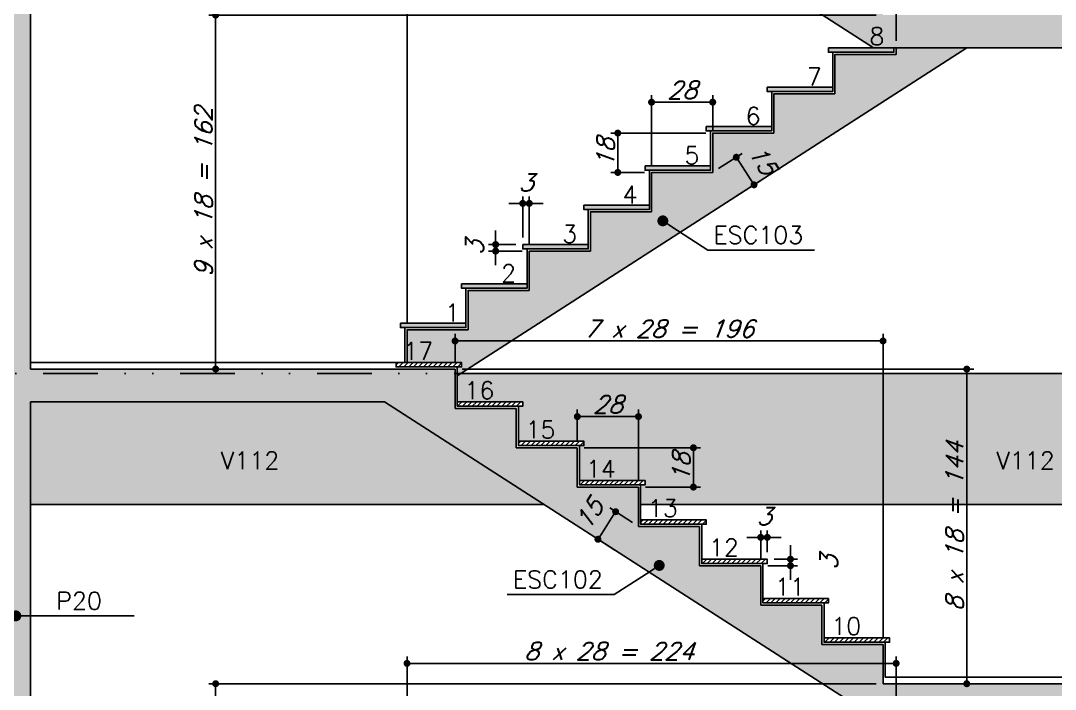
# Model space of a CAD drawing. Header units: millimetres. Extents: x -832 to 3668, y -1574 to 5296.
# Drawn here: x -414.5 to 59.3, y -321.5 to -15.5 of the extents above; entities that cross this region are included whole.
import ezdxf
from ezdxf import colors
from ezdxf.entities.mleader import LeaderData, LeaderLine
from ezdxf.math import Vec2, Vec3

# ---------------------------------------------------------------- set-up
doc = ezdxf.new("R2010")
doc.units = ezdxf.units.MM
doc.header["$LTSCALE"] = 50
doc.linetypes.add('DIVIDE2', pattern=[0.625, 0.25, -0.125, 0, -0.125, 0, -0.125])
for name, color, linetype in [('F-AUX-RED', 1, 'Continuous'), ('F-BOCEL CORTE', 2, 'Continuous'), ('F-BOCEL VISTA', 253, 'Continuous'), ('F-CORTE', 4, 'Continuous'), ('F-COTAS', 106, 'Continuous'), ('F-EIXOS-DET', 1, 'Continuous'), ('F-ESC CORTE', 4, 'Continuous'), ('F-ESC NOME', 2, 'Continuous'), ('F-ESC NUM', 2, 'Continuous'), ('F-ESC SOLIDO CORTE', 71, 'Continuous'), ('F-ESC VISTA', 2, 'Continuous'), ('F-REV_VISTA', 254, 'Continuous'), ('F-REVESTIMENTO', 1, 'Continuous'), ('F-SOLIDO', 71, 'Continuous'), ('F-TEXTO-YELLOW', 2, 'Continuous'), ('F-VISTA', 2, 'Continuous'), ('F-VISTA SÓLIDO', 254, 'Continuous'), ('F-VISTA SÓLIDO ESCADA', 253, 'Continuous')]:
    doc.layers.add(name, color=color, linetype=linetype)
doc.styles.add('5385-ARQ-PB-BAS-PLA-TER-TORRE-A-106-TXT$0$R60-75', font='romans.shx', dxfattribs={"height": 0.1125})
doc.styles.add('CP-TEXT-INCL', font='romans.shx', dxfattribs={"oblique": 20})
doc.styles.add('MCP', font='romans.shx')
doc.styles.add('ROMANS', font='romans.shx')
doc.styles.get("Standard").update_dxf_attribs({"font": 'arial.ttf'})
doc.dimstyles.new('CP-COTAS-50', dxfattribs={"dimscale": 0.64, "dimtxt": 12.5, "dimasz": 5, "dimexe": 5, "dimexo": 5, "dimgap": 2.5, "dimtad": 1, "dimdec": 1, "dimdsep": 46, "dimtxsty": 'CP-TEXT-INCL', "dimblk1": 'DOT', "dimblk2": 'DOT', "dimsah": 1, "dimcen": 9, "dimclrd": 256, "dimclre": 256, "dimclrt": 256, "dimadec": 0, "dimazin": 0, "dimtfac": 1, "dimtdec": 1, "dimtmove": 2, "dimatfit": 3, "dimldrblk": 'DOT', "dimfxl": 5, "dimtolj": 1, "dimarcsym": 0})
pattern_1 = [(0, (0, 0), (0, 6.985), [5.08, -1.905]), (90, (0, 0), (-6.985, 4e-16), [5.08, -1.905])]

# ---------------------------------------------------------------- blocks, each defined once
blk = doc.blocks.new('_DOT')
at = {"color": 0, "linetype": 'ByBlock'}
blk.add_line((-0.5, 0), (-1, 0), dxfattribs=at)
at = {"color": 0, "linetype": 'ByBlock', "const_width": 0.5}
blk.add_lwpolyline([(-0.25, 0, 1), (0.25, 0, 1)], format="xyb", close=True, dxfattribs=at)
blk = doc.blocks.new('BOCEL_EST')
at = {"layer": 'F-BOCEL CORTE'}
h = blk.add_hatch(dxfattribs=at)
h.set_pattern_fill('ANSI31', color=2, scale=0.5)
h.paths.add_polyline_path([(13.59, -262.25), (13.59, -260.25), (-16.41, -260.25), (-16.41, -262.25)])
at = {"layer": 'F-BOCEL CORTE', "color": 2}
blk.add_lwpolyline([(-16.41, -260.25), (-16.41, -262.25), (13.59, -262.25), (13.59, -260.25), (-16.41, -260.25)], dxfattribs=at)
blk = doc.blocks.new('*D405')
at = {"layer": 'DEFPOINTS', "color": 0, "transparency": 16777216}
for p in [(-325.2, -318.94), (-19.57, -318.94), (-331.39, -480.94)]:
    blk.add_point(p, dxfattribs=at)
at = {"layer": 'F-COTAS', "lineweight": -2, "transparency": 16777216}
for p, q in [((-22.77, -318.94), (-328.4, -318.94)), ((-325.2, -477.74), (-325.2, -322.14)), ((-328.19, -480.94), (-322, -480.94))]:
    blk.add_line(p, q, dxfattribs=at)
at = {"layer": 'F-COTAS', "lineweight": -2, "transparency": 16777216, "xscale": 3.2, "yscale": 3.2, "zscale": 3.2}
for p, rotation in [((-325.2, -318.94), 90), ((-325.2, -480.94), 270)]:
    blk.add_blockref('_DOT', p, dxfattribs=dict(at, rotation=rotation))
at = {"layer": 'F-COTAS', "transparency": 16777216, "insert": (-330.8, -399.94), "char_height": 8, "attachment_point": 5, "rotation": 90, "style": 'CP-TEXT-INCL'}
blk.add_mtext('\\A1;9 x 18 = 162', dxfattribs=at)
blk = doc.blocks.new('*D406')
at = {"layer": 'DEFPOINTS', "color": 0, "transparency": 16777216}
for p in [(-13.57, -309.62), (-13.57, -333.94), (-237.57, -462.94)]:
    blk.add_point(p, dxfattribs=at)
at = {"layer": 'F-COTAS', "lineweight": -2, "transparency": 16777216}
for p, q in [((-237.57, -459.74), (-237.57, -306.42)), ((-13.57, -330.74), (-13.57, -306.42)), ((-234.37, -309.62), (-16.77, -309.62))]:
    blk.add_line(p, q, dxfattribs=at)
at = {"layer": 'F-COTAS', "lineweight": -2, "transparency": 16777216, "xscale": 3.2, "yscale": 3.2, "zscale": 3.2, "rotation": 180}
blk.add_blockref('_DOT', (-237.57, -309.62), dxfattribs=at)
at = {"layer": 'F-COTAS', "lineweight": -2, "transparency": 16777216, "xscale": 3.2, "yscale": 3.2, "zscale": 3.2}
blk.add_blockref('_DOT', (-13.57, -309.62), dxfattribs=at)
at = {"layer": 'F-COTAS', "transparency": 16777216, "insert": (-145.08, -304.02), "char_height": 8, "attachment_point": 5, "style": 'CP-TEXT-INCL'}
blk.add_mtext('\\A1;8 x 28 = 224', dxfattribs=at)
blk = doc.blocks.new('*D414')
at = {"layer": 'DEFPOINTS', "color": 0, "transparency": 16777216}
for p in [(-72.57, -251.95), (-75.57, -264.94), (-72.57, -261.94)]:
    blk.add_point(p, dxfattribs=at)
at = {"layer": 'F-COTAS', "lineweight": -2, "transparency": 16777216}
for p, q in [((-75.57, -261.74), (-75.57, -248.75)), ((-72.57, -258.74), (-72.57, -248.75)), ((-78.77, -251.95), (-81.97, -251.95)), ((-75.57, -251.95), (-72.57, -251.95)), ((-69.37, -251.95), (-66.17, -251.95))]:
    blk.add_line(p, q, dxfattribs=at)
at = {"layer": 'F-COTAS', "lineweight": -2, "transparency": 16777216, "xscale": 3.2, "yscale": 3.2, "zscale": 3.2}
blk.add_blockref('_DOT', (-75.57, -251.95), dxfattribs=at)
at = {"layer": 'F-COTAS', "lineweight": -2, "transparency": 16777216, "xscale": 3.2, "yscale": 3.2, "zscale": 3.2, "rotation": 180}
blk.add_blockref('_DOT', (-72.57, -251.95), dxfattribs=at)
at = {"layer": 'F-COTAS', "transparency": 16777216, "insert": (-74.07, -242.35), "char_height": 8, "attachment_point": 5, "style": 'CP-TEXT-INCL'}
blk.add_mtext('\\A1;3', dxfattribs=at)
blk = doc.blocks.new('*D415')
at = {"layer": 'DEFPOINTS', "color": 0, "transparency": 16777216}
for p in [(-75.57, -264.94), (-72.57, -261.94), (-61.96, -261.94)]:
    blk.add_point(p, dxfattribs=at)
at = {"layer": 'F-COTAS', "lineweight": -2, "transparency": 16777216}
for p, q in [((-61.96, -258.74), (-61.96, -255.54)), ((-72.37, -264.94), (-58.76, -264.94)), ((-69.37, -261.94), (-58.76, -261.94)), ((-61.96, -264.94), (-61.96, -261.94)), ((-61.96, -268.14), (-61.96, -271.34))]:
    blk.add_line(p, q, dxfattribs=at)
at = {"layer": 'F-COTAS', "lineweight": -2, "transparency": 16777216, "xscale": 3.2, "yscale": 3.2, "zscale": 3.2}
for p, rotation in [((-61.96, -261.94), 270), ((-61.96, -264.94), 90)]:
    blk.add_blockref('_DOT', p, dxfattribs=dict(at, rotation=rotation))
at = {"layer": 'F-COTAS', "transparency": 16777216, "insert": (-44.36, -263.44), "char_height": 8, "attachment_point": 5, "rotation": 90, "style": 'CP-TEXT-INCL'}
blk.add_mtext('\\A1;3', dxfattribs=at)
blk = doc.blocks.new('*D416')
at = {"layer": 'DEFPOINTS', "color": 0, "transparency": 16777216}
for p in [(-159.57, -196.68), (-159.57, -210.94), (-131.57, -228.94)]:
    blk.add_point(p, dxfattribs=at)
at = {"layer": 'F-COTAS', "lineweight": -2, "transparency": 16777216}
for p, q in [((-159.57, -207.74), (-159.57, -193.48)), ((-131.57, -225.74), (-131.57, -193.48)), ((-134.77, -196.68), (-156.37, -196.68))]:
    blk.add_line(p, q, dxfattribs=at)
at = {"layer": 'F-COTAS', "lineweight": -2, "transparency": 16777216, "xscale": 3.2, "yscale": 3.2, "zscale": 3.2, "rotation": 180}
blk.add_blockref('_DOT', (-159.57, -196.68), dxfattribs=at)
at = {"layer": 'F-COTAS', "lineweight": -2, "transparency": 16777216, "xscale": 3.2, "yscale": 3.2, "zscale": 3.2}
blk.add_blockref('_DOT', (-131.57, -196.68), dxfattribs=at)
at = {"layer": 'F-COTAS', "transparency": 16777216, "insert": (-145.57, -191.08), "char_height": 8, "attachment_point": 5, "style": 'CP-TEXT-INCL'}
blk.add_mtext('\\A1;28', dxfattribs=at)
blk = doc.blocks.new('*D417')
at = {"layer": 'DEFPOINTS', "color": 0, "transparency": 16777216}
for p in [(-159.57, -210.94), (-131.57, -228.94), (-106.4, -228.94)]:
    blk.add_point(p, dxfattribs=at)
at = {"layer": 'F-COTAS', "lineweight": -2, "transparency": 16777216}
for p, q in [((-156.37, -210.94), (-103.2, -210.94)), ((-106.4, -214.14), (-106.4, -225.74)), ((-128.37, -228.94), (-103.2, -228.94))]:
    blk.add_line(p, q, dxfattribs=at)
at = {"layer": 'F-COTAS', "lineweight": -2, "transparency": 16777216, "xscale": 3.2, "yscale": 3.2, "zscale": 3.2}
for p, rotation in [((-106.4, -210.94), 90), ((-106.4, -228.94), 270)]:
    blk.add_blockref('_DOT', p, dxfattribs=dict(at, rotation=rotation))
at = {"layer": 'F-COTAS', "transparency": 16777216, "insert": (-112, -219.94), "char_height": 8, "attachment_point": 5, "rotation": 90, "style": 'CP-TEXT-INCL'}
blk.add_mtext('\\A1;18', dxfattribs=at)
blk = doc.blocks.new('*D418')
at = {"layer": 'DEFPOINTS', "color": 0, "transparency": 16777216}
for p in [(-215.57, -174.94), (13.86, -318.94), (18.78, -318.94)]:
    blk.add_point(p, dxfattribs=at)
at = {"layer": 'F-COTAS', "lineweight": -2, "transparency": 16777216}
for p, q in [((-212.37, -174.94), (21.98, -174.94)), ((18.78, -178.14), (18.78, -315.74)), ((17.06, -318.94), (21.98, -318.94))]:
    blk.add_line(p, q, dxfattribs=at)
at = {"layer": 'F-COTAS', "lineweight": -2, "transparency": 16777216, "xscale": 3.2, "yscale": 3.2, "zscale": 3.2}
for p, rotation in [((18.78, -174.94), 90), ((18.78, -318.94), 270)]:
    blk.add_blockref('_DOT', p, dxfattribs=dict(at, rotation=rotation))
at = {"layer": 'F-COTAS', "transparency": 16777216, "insert": (13.18, -246.94), "char_height": 8, "attachment_point": 5, "rotation": 90, "style": 'CP-TEXT-INCL'}
blk.add_mtext('\\A1;8 x 18 = 144', dxfattribs=at)
blk = doc.blocks.new('*D419')
at = {"layer": 'DEFPOINTS', "color": 0, "transparency": 16777216}
for p in [(-215.57, -162.08), (-215.57, -174.94), (-19.57, -300.94)]:
    blk.add_point(p, dxfattribs=at)
at = {"layer": 'F-COTAS', "lineweight": -2, "transparency": 16777216}
for p, q in [((-215.57, -171.74), (-215.57, -158.88)), ((-19.57, -297.74), (-19.57, -158.88)), ((-22.77, -162.08), (-212.37, -162.08))]:
    blk.add_line(p, q, dxfattribs=at)
at = {"layer": 'F-COTAS', "lineweight": -2, "transparency": 16777216, "xscale": 3.2, "yscale": 3.2, "zscale": 3.2, "rotation": 180}
blk.add_blockref('_DOT', (-215.57, -162.08), dxfattribs=at)
at = {"layer": 'F-COTAS', "lineweight": -2, "transparency": 16777216, "xscale": 3.2, "yscale": 3.2, "zscale": 3.2}
blk.add_blockref('_DOT', (-19.57, -162.08), dxfattribs=at)
at = {"layer": 'F-COTAS', "transparency": 16777216, "insert": (-117.57, -156.48), "char_height": 8, "attachment_point": 5, "style": 'CP-TEXT-INCL'}
blk.add_mtext('\\A1;7 x 28 = 196', dxfattribs=at)
blk = doc.blocks.new('*D420')
at = {"layer": 'DEFPOINTS', "color": 0, "transparency": 16777216}
for p in [(-131.57, -246.94), (-150.13, -252.83), (-139.67, -259.55)]:
    blk.add_point(p, dxfattribs=at)
at = {"layer": 'F-COTAS', "lineweight": -2, "transparency": 16777216}
for p, q in [((-134.26, -245.21), (-144.72, -238.48)), ((-143.76, -242.9), (-148.4, -250.13)), ((-142.37, -257.82), (-152.83, -251.09))]:
    blk.add_line(p, q, dxfattribs=at)
at = {"layer": 'F-COTAS', "lineweight": -2, "transparency": 16777216, "xscale": 3.2, "yscale": 3.2, "zscale": 3.2}
for p, rotation in [((-142.03, -240.21), 57.26229061808799), ((-150.13, -252.83), 237.262290618088)]:
    blk.add_blockref('_DOT', p, dxfattribs=dict(at, rotation=rotation))
at = {"layer": 'F-COTAS', "transparency": 16777216, "insert": (-154.16, -241.33), "char_height": 8, "attachment_point": 5, "rotation": 57.2623, "style": 'CP-TEXT-INCL'}
blk.add_mtext('\\A1;15', dxfattribs=at)
blk = doc.blocks.new('BOCEL_VISTA_EST')
at = {"layer": 'F-BOCEL VISTA'}
h = blk.add_hatch(color=254, dxfattribs=at)
h.dxf.hatch_style = 1
h.paths.add_polyline_path([(-209.57, -462.94), (-209.57, -460.94), (-239.57, -460.94), (-239.57, -462.94)])
blk.add_lwpolyline([(-239.57, -460.94), (-239.57, -462.94), (-209.57, -462.94), (-209.57, -460.94), (-239.57, -460.94)], dxfattribs=at)
blk = doc.blocks.new('*D431')
at = {"layer": 'DEFPOINTS', "color": 0, "transparency": 16777216}
for p in [(-325.2, -12.94), (-19.57, -12.94), (-331.39, -174.94)]:
    blk.add_point(p, dxfattribs=at)
at = {"layer": 'F-COTAS', "lineweight": -2, "transparency": 16777216}
for p, q in [((-22.77, -12.94), (-328.4, -12.94)), ((-325.2, -171.74), (-325.2, -16.14)), ((-328.19, -174.94), (-322, -174.94))]:
    blk.add_line(p, q, dxfattribs=at)
at = {"layer": 'F-COTAS', "lineweight": -2, "transparency": 16777216, "xscale": 3.2, "yscale": 3.2, "zscale": 3.2}
for p, rotation in [((-325.2, -12.94), 90), ((-325.2, -174.94), 270)]:
    blk.add_blockref('_DOT', p, dxfattribs=dict(at, rotation=rotation))
at = {"layer": 'F-COTAS', "transparency": 16777216, "insert": (-330.8, -93.94), "char_height": 8, "attachment_point": 5, "rotation": 90, "style": 'CP-TEXT-INCL'}
blk.add_mtext('\\A1;9 x 18 = 162', dxfattribs=at)
blk = doc.blocks.new('*D432')
at = {"layer": 'DEFPOINTS', "color": 0, "transparency": 16777216}
for p in [(-13.57, -3.62), (-13.57, -27.94), (-237.57, -156.94)]:
    blk.add_point(p, dxfattribs=at)
at = {"layer": 'F-COTAS', "lineweight": -2, "transparency": 16777216}
for p, q in [((-237.57, -153.74), (-237.57, -0.42)), ((-234.37, -3.62), (-16.77, -3.62)), ((-13.57, -24.74), (-13.57, -0.42))]:
    blk.add_line(p, q, dxfattribs=at)
at = {"layer": 'F-COTAS', "lineweight": -2, "transparency": 16777216, "xscale": 3.2, "yscale": 3.2, "zscale": 3.2, "rotation": 180}
blk.add_blockref('_DOT', (-237.57, -3.62), dxfattribs=at)
at = {"layer": 'F-COTAS', "lineweight": -2, "transparency": 16777216, "xscale": 3.2, "yscale": 3.2, "zscale": 3.2}
blk.add_blockref('_DOT', (-13.57, -3.62), dxfattribs=at)
at = {"layer": 'F-COTAS', "transparency": 16777216, "insert": (-145.08, 1.98), "char_height": 8, "attachment_point": 5, "style": 'CP-TEXT-INCL'}
blk.add_mtext('\\A1;8 x 28 = 224', dxfattribs=at)
blk = doc.blocks.new('*D433')
at = {"layer": 'DEFPOINTS', "color": 0, "transparency": 16777216}
for p in [(-97.57, -52.79), (-97.57, -68.66), (-125.57, -84.94)]:
    blk.add_point(p, dxfattribs=at)
at = {"layer": 'F-COTAS', "lineweight": -2, "transparency": 16777216}
for p, q in [((-125.57, -81.74), (-125.57, -49.59)), ((-97.57, -65.46), (-97.57, -49.59)), ((-122.37, -52.79), (-100.77, -52.79))]:
    blk.add_line(p, q, dxfattribs=at)
at = {"layer": 'F-COTAS', "lineweight": -2, "transparency": 16777216, "xscale": 3.2, "yscale": 3.2, "zscale": 3.2, "rotation": 180}
blk.add_blockref('_DOT', (-125.57, -52.79), dxfattribs=at)
at = {"layer": 'F-COTAS', "lineweight": -2, "transparency": 16777216, "xscale": 3.2, "yscale": 3.2, "zscale": 3.2}
blk.add_blockref('_DOT', (-97.57, -52.79), dxfattribs=at)
at = {"layer": 'F-COTAS', "transparency": 16777216, "insert": (-111.57, -47.19), "char_height": 8, "attachment_point": 5, "style": 'CP-TEXT-INCL'}
blk.add_mtext('\\A1;28', dxfattribs=at)
blk = doc.blocks.new('*D434')
at = {"layer": 'DEFPOINTS', "color": 0, "transparency": 16777216}
for p in [(-97.57, -66.94), (-141.04, -84.94), (-125.57, -84.94)]:
    blk.add_point(p, dxfattribs=at)
at = {"layer": 'F-COTAS', "lineweight": -2, "transparency": 16777216}
for p, q in [((-100.77, -66.94), (-144.24, -66.94)), ((-141.04, -70.14), (-141.04, -81.74)), ((-128.77, -84.94), (-144.24, -84.94))]:
    blk.add_line(p, q, dxfattribs=at)
at = {"layer": 'F-COTAS', "lineweight": -2, "transparency": 16777216, "xscale": 3.2, "yscale": 3.2, "zscale": 3.2}
for p, rotation in [((-141.04, -66.94), 90), ((-141.04, -84.94), 270)]:
    blk.add_blockref('_DOT', p, dxfattribs=dict(at, rotation=rotation))
at = {"layer": 'F-COTAS', "transparency": 16777216, "insert": (-146.64, -75.94), "char_height": 8, "attachment_point": 5, "rotation": 90, "style": 'CP-TEXT-INCL'}
blk.add_mtext('\\A1;18', dxfattribs=at)
blk = doc.blocks.new('*D429')
at = {"layer": 'DEFPOINTS', "color": 0, "transparency": 16777216}
for p in [(-184.57, -99.12), (-184.57, -117.94), (-181.57, -120.94)]:
    blk.add_point(p, dxfattribs=at)
at = {"layer": 'F-COTAS', "lineweight": -2, "transparency": 16777216}
for p, q in [((-187.77, -99.12), (-190.97, -99.12)), ((-184.57, -114.74), (-184.57, -95.92)), ((-181.57, -99.12), (-184.57, -99.12)), ((-181.57, -117.74), (-181.57, -95.92)), ((-178.37, -99.12), (-175.17, -99.12))]:
    blk.add_line(p, q, dxfattribs=at)
at = {"layer": 'F-COTAS', "lineweight": -2, "transparency": 16777216, "xscale": 3.2, "yscale": 3.2, "zscale": 3.2}
blk.add_blockref('_DOT', (-184.57, -99.12), dxfattribs=at)
at = {"layer": 'F-COTAS', "lineweight": -2, "transparency": 16777216, "xscale": 3.2, "yscale": 3.2, "zscale": 3.2, "rotation": 180}
blk.add_blockref('_DOT', (-181.57, -99.12), dxfattribs=at)
at = {"layer": 'F-COTAS', "transparency": 16777216, "insert": (-183.07, -89.52), "char_height": 8, "attachment_point": 5, "style": 'CP-TEXT-INCL'}
blk.add_mtext('\\A1;3', dxfattribs=at)
blk = doc.blocks.new('*D430')
at = {"layer": 'DEFPOINTS', "color": 0, "transparency": 16777216}
for p in [(-196.98, -117.94), (-184.57, -117.94), (-181.57, -120.94)]:
    blk.add_point(p, dxfattribs=at)
at = {"layer": 'F-COTAS', "lineweight": -2, "transparency": 16777216}
for p, q in [((-196.98, -114.74), (-196.98, -111.54)), ((-187.77, -117.94), (-200.18, -117.94)), ((-196.98, -120.94), (-196.98, -117.94)), ((-184.77, -120.94), (-200.18, -120.94)), ((-196.98, -124.14), (-196.98, -127.34))]:
    blk.add_line(p, q, dxfattribs=at)
at = {"layer": 'F-COTAS', "lineweight": -2, "transparency": 16777216, "xscale": 3.2, "yscale": 3.2, "zscale": 3.2}
for p, rotation in [((-196.98, -117.94), 270), ((-196.98, -120.94), 90)]:
    blk.add_blockref('_DOT', p, dxfattribs=dict(at, rotation=rotation))
at = {"layer": 'F-COTAS', "transparency": 16777216, "insert": (-206.58, -119.44), "char_height": 8, "attachment_point": 5, "rotation": 90, "style": 'CP-TEXT-INCL'}
blk.add_mtext('\\A1;3', dxfattribs=at)
blk = doc.blocks.new('*D631')
at = {"layer": 'DEFPOINTS', "color": 0, "transparency": 16777216}
for p in [(-97.57, -84.94), (-78.65, -90.61), (-89.45, -97.56)]:
    blk.add_point(p, dxfattribs=at)
at = {"layer": 'F-COTAS', "lineweight": -2, "transparency": 16777216}
for p, q in [((-94.87, -83.21), (-84.07, -76.26)), ((-85.03, -80.68), (-80.38, -87.92)), ((-86.76, -95.83), (-75.96, -88.88))]:
    blk.add_line(p, q, dxfattribs=at)
at = {"layer": 'F-COTAS', "lineweight": -2, "transparency": 16777216, "xscale": 3.2, "yscale": 3.2, "zscale": 3.2}
for p, rotation in [((-86.76, -77.99), 122.7352262721076), ((-78.65, -90.61), 302.7352262721076)]:
    blk.add_blockref('_DOT', p, dxfattribs=dict(at, rotation=rotation))
at = {"layer": 'F-COTAS', "transparency": 16777216, "insert": (-74.63, -79.11), "char_height": 8, "attachment_point": 5, "rotation": 302.7352, "style": 'CP-TEXT-INCL'}
blk.add_mtext('\\A1;15', dxfattribs=at)

msp = doc.modelspace()

# ---------------------------------------------------------------- hatches: boundary and pattern name
h = msp.add_hatch()
h.set_pattern_fill('ANGLE', color=256)
h.set_pattern_definition(pattern_1)
h.paths.add_polyline_path([(-46.81, -28.44), (-29.85, -28.44), (-29.85, -16.44), (-46.81, -16.44)], flags=9)
h = msp.add_hatch()
h.set_pattern_fill('ANGLE', color=256)
h.set_pattern_definition(pattern_1)
h.paths.add_polyline_path([(-74.81, -46.44), (-57.85, -46.44), (-57.85, -34.44), (-74.81, -34.44)], flags=9)
h = msp.add_hatch()
h.set_pattern_fill('ANGLE', color=256)
h.set_pattern_definition(pattern_1)
h.paths.add_polyline_path([(-91.57, -64.44), (-74.62, -64.44), (-74.62, -52.44), (-91.57, -52.44)], flags=9)
h = msp.add_hatch()
h.set_pattern_fill('ANGLE', color=256)
h.set_pattern_definition(pattern_1)
h.paths.add_polyline_path([(-119.57, -82.44), (-102.62, -82.44), (-102.62, -70.44), (-119.57, -70.44)], flags=9)
h = msp.add_hatch()
h.set_pattern_fill('ANGLE', color=256)
h.set_pattern_definition(pattern_1)
h.paths.add_polyline_path([(-147.95, -100.44), (-130.62, -100.44), (-130.62, -88.44), (-147.95, -88.44)], flags=9)
h = msp.add_hatch()
h.set_pattern_fill('ANGLE', color=256)
h.set_pattern_definition(pattern_1)
h.paths.add_polyline_path([(-175.57, -118.44), (-158.62, -118.44), (-158.62, -106.44), (-175.57, -106.44)], flags=9)
h = msp.add_hatch()
h.set_pattern_fill('ANGLE', color=256)
h.set_pattern_definition(pattern_1)
h.paths.add_polyline_path([(-97.84, -120.05), (-53.32, -120.05), (-53.32, -105.05), (-97.84, -105.05)], flags=9)
h = msp.add_hatch()
h.set_pattern_fill('ANGLE', color=256)
h.set_pattern_definition(pattern_1)
h.paths.add_polyline_path([(-203.57, -136.44), (-186.62, -136.44), (-186.62, -124.44), (-203.57, -124.44)], flags=9)
h = msp.add_hatch()
h.set_pattern_fill('ANGLE', color=256)
h.set_pattern_definition(pattern_1)
h.paths.add_polyline_path([(-229.28, -154.44), (-214.62, -154.44), (-214.62, -142.44), (-229.28, -142.44)], flags=9)
h = msp.add_hatch()
h.set_pattern_fill('ANGLE', color=256)
h.set_pattern_definition(pattern_1)
h.paths.add_polyline_path([(-264.64, -172.06), (-248.84, -172.06), (-248.84, -160.06), (-264.64, -160.06)], flags=9)
h = msp.add_hatch()
h.set_pattern_fill('ANGLE', color=256)
h.set_pattern_definition(pattern_1)
h.paths.add_polyline_path([(-208.64, -190.06), (-192.84, -190.06), (-192.84, -178.06), (-208.64, -178.06)], flags=9)
h = msp.add_hatch()
h.set_pattern_fill('ANGLE', color=256)
h.set_pattern_definition(pattern_1)
h.paths.add_polyline_path([(-171.18, -208.06), (-155.37, -208.06), (-155.37, -196.06), (-171.18, -196.06)], flags=9)
h = msp.add_hatch()
h.set_pattern_fill('ANGLE', color=256)
h.set_pattern_definition(pattern_1)
h.paths.add_polyline_path([(-324.43, -222.78), (-292.24, -222.78), (-292.24, -210.78), (-324.43, -210.78)], flags=9)
h = msp.add_hatch()
h.set_pattern_fill('ANGLE', color=256)
h.set_pattern_definition(pattern_1)
h.paths.add_polyline_path([(30.68, -222.78), (62.87, -222.78), (62.87, -210.78), (30.68, -210.78)], flags=9)
h = msp.add_hatch()
h.set_pattern_fill('ANGLE', color=256)
h.set_pattern_definition(pattern_1)
h.paths.add_polyline_path([(-143.56, -226.06), (-127.37, -226.06), (-127.37, -214.06), (-143.56, -214.06)], flags=9)
h = msp.add_hatch()
h.set_pattern_fill('ANGLE', color=256)
h.set_pattern_definition(pattern_1)
h.paths.add_polyline_path([(-115.18, -244.06), (-99.37, -244.06), (-99.37, -232.06), (-115.18, -232.06)], flags=9)
h = msp.add_hatch()
h.set_pattern_fill('ANGLE', color=256)
h.set_pattern_definition(pattern_1)
h.paths.add_polyline_path([(-87.18, -262.06), (-71.37, -262.06), (-71.37, -250.06), (-87.18, -250.06)], flags=9)
h = msp.add_hatch()
h.set_pattern_fill('ANGLE', color=256)
h.set_pattern_definition(pattern_1)
h.paths.add_polyline_path([(-193.51, -274.4), (-148.99, -274.4), (-148.99, -259.4), (-193.51, -259.4)], flags=9)
h = msp.add_hatch()
h.set_pattern_fill('ANGLE', color=256)
h.set_pattern_definition(pattern_1)
h.paths.add_polyline_path([(-56.89, -280.06), (-43.37, -280.06), (-43.37, -268.06), (-56.89, -268.06)], flags=9)
h = msp.add_hatch()
h.set_pattern_fill('ANGLE', color=256)
h.set_pattern_definition(pattern_1)
h.paths.add_polyline_path([(-398.68, -286.98), (-374.11, -286.98), (-374.11, -274.98), (-398.68, -274.98)], flags=9)
h = msp.add_hatch()
h.set_pattern_fill('ANGLE', color=256)
h.set_pattern_definition(pattern_1)
h.paths.add_polyline_path([(-31.18, -298.06), (-15.37, -298.06), (-15.37, -286.06), (-31.18, -286.06)], flags=9)
h = msp.add_hatch()
h.set_pattern_fill('ANGLE', color=256)
h.set_pattern_definition(pattern_1)
h.paths.add_polyline_path([(3.41, -316.06), (19.98, -316.06), (19.98, -304.06), (3.41, -304.06)], flags=9)
at = {"layer": 'F-ESC SOLIDO CORTE'}
h = msp.add_hatch(color=256, dxfattribs=at)
h.dxf.hatch_style = 1
h.paths.add_polyline_path([(-131.57, 77.06), (-159.57, 77.06), (-159.57, 95.06), (-187.57, 95.06), (-187.57, 113.06), (-215.57, 113.06), (-215.57, 131.06), (-410.07, 131.06), (-410.07, 116.06), (-247.95, 116.06), (-23.97, -27.94), (166.93, -27.94), (166.93, -12.94), (-19.57, -12.94), (-19.57, 5.06), (-47.57, 5.06), (-47.57, 23.06), (-75.57, 23.06), (-75.57, 41.06), (-103.57, 41.06), (-103.57, 59.06), (-131.57, 59.06)])
h = msp.add_hatch(color=256, dxfattribs=at)
h.dxf.hatch_style = 1
h.paths.add_polyline_path([(-75.57, -264.94), (-103.57, -264.94), (-103.57, -246.94), (-131.57, -246.94), (-131.57, -228.94), (-159.57, -228.94), (-159.57, -210.94), (-187.57, -210.94), (-187.57, -192.94), (-215.57, -192.94), (-215.57, -174.94), (-410.07, -174.94), (-410.07, -189.94), (-247.95, -189.94), (-23.97, -333.94), (166.93, -333.94), (166.93, -318.94), (-19.57, -318.94), (-19.57, -300.94), (-47.57, -300.94), (-47.57, -282.94), (-75.57, -282.94)])
at = {"layer": 'F-SOLIDO'}
h = msp.add_hatch(color=256, dxfattribs=at)
h.dxf.hatch_style = 1
h.paths.add_polyline_path([(-410.07, 4294.74), (-429.07, 4294.73), (-429.07, -692.94), (-478.03, -692.94), (-478.03, -947.94), (-410.07, -947.94)])
h.paths.add_polyline_path([(-307.57, -692.94), (-410.07, -692.94), (-410.07, -947.94), (-307.57, -947.94)])
at = {"layer": 'F-VISTA SÓLIDO'}
h = msp.add_hatch(color=256, dxfattribs=at)
h.dxf.hatch_style = 1
h.paths.add_polyline_path([(-429.07, -176.94), (-478.03, -176.94), (-478.03, -236.94), (-429.07, -236.94)])
h.paths.add_polyline_path([(-247.95, -189.94), (-410.07, -189.94), (-410.07, -236.94), (-174.85, -236.94)])
h.paths.add_polyline_path([(166.93, -176.94), (-212.94, -176.94), (-214.57, -177.98), (-214.57, -189.94), (-184.57, -189.94), (-184.57, -191.94), (-186.57, -191.94), (-186.57, -207.94), (-156.57, -207.94), (-156.57, -209.94), (-158.57, -209.94), (-158.57, -225.94), (-128.57, -225.94), (-128.57, -227.94), (-130.57, -227.94), (-130.57, -236.94), (166.93, -236.94)])
at = {"layer": 'F-VISTA SÓLIDO ESCADA'}
h = msp.add_hatch(color=256, dxfattribs=at)
h.dxf.hatch_style = 1
h.paths.add_polyline_path([(18.84, -27.94), (-13.57, -27.94), (-13.57, -30.94), (-41.57, -30.94), (-41.57, -48.94), (-69.57, -48.94), (-69.57, -66.94), (-97.57, -66.94), (-97.57, -84.94), (-125.57, -84.94), (-125.57, -102.94), (-153.57, -102.94), (-153.57, -120.94), (-181.57, -120.94), (-181.57, -138.94), (-209.57, -138.94), (-209.57, -156.94), (-237.57, -156.94), (-237.57, -171.94), (-212.57, -171.94), (-212.57, -173.94), (-214.57, -173.94), (-214.57, -177.98)])

# ---------------------------------------------------------------- linework, layer by layer
at = {"layer": 'F-CORTE'}
for p, q in [((-410.07, 116.06), (-410.07, -174.94)), ((-410.07, -189.94), (-410.07, -692.94))]:
    msp.add_line(p, q, dxfattribs=at)
at = {"layer": 'F-EIXOS-DET', "color": 252, "linetype": 'DIVIDE2', "ltscale": 2}
msp.add_lwpolyline([(-466.84, -176.94), (248.16, -176.94)], dxfattribs=at)
at = {"layer": 'F-ESC CORTE'}
for p, q in [((-215.57, -174.94), (-215.57, -192.94)), ((-187.57, -192.94), (-187.57, -210.94)), ((-159.57, -210.94), (-159.57, -228.94)), ((-131.57, -228.94), (-131.57, -246.94)), ((-103.57, -246.94), (-103.57, -264.94)), ((-75.57, -264.94), (-75.57, -282.94)), ((-47.57, -282.94), (-47.57, -300.94)), ((-19.57, -300.94), (-19.57, -318.94))]:
    msp.add_line(p, q, dxfattribs=at)
for points in [[(-410.07, 116.06), (-247.95, 116.06), (-23.97, -27.94), (166.93, -27.94)], [(-410.07, -174.94), (-215.57, -174.94)], [(-410.07, -189.94), (-247.95, -189.94), (-23.97, -333.94), (166.93, -333.94)], [(-215.57, -192.94), (-187.57, -192.94)], [(-187.57, -210.94), (-159.57, -210.94)], [(-159.57, -228.94), (-131.57, -228.94)], [(-131.57, -246.94), (-103.57, -246.94)], [(-103.57, -264.94), (-75.57, -264.94)], [(-75.57, -282.94), (-47.57, -282.94)], [(-47.57, -300.94), (-19.57, -300.94)], [(166.93, -318.94), (-19.57, -318.94)]]:
    msp.add_lwpolyline(points, dxfattribs=at)
at = {"layer": 'F-ESC VISTA'}
for points in [[(-214.57, -177.98), (18.84, -27.94)], [(-13.57, -30.94), (-13.57, -27.94)], [(-41.57, -48.94), (-41.57, -30.94), (-13.57, -30.94)], [(-69.57, -66.94), (-69.57, -48.94), (-41.57, -48.94)], [(-97.57, -84.94), (-97.57, -66.94), (-69.57, -66.94)], [(-125.57, -102.94), (-125.57, -84.94), (-97.57, -84.94)], [(-153.57, -120.94), (-153.57, -102.94), (-125.57, -102.94)], [(-181.57, -138.94), (-181.57, -120.94), (-153.57, -120.94)], [(-209.57, -156.94), (-209.57, -138.94), (-181.57, -138.94)], [(-237.57, -171.94), (-237.57, -156.94), (-209.57, -156.94)]]:
    msp.add_lwpolyline(points, dxfattribs=at)
at = {"layer": 'F-REV_VISTA'}
for points in [[(-14.57, -29.94), (-14.57, -27.94)], [(-42.57, -47.94), (-42.57, -29.94), (-14.57, -29.94)], [(-70.57, -65.94), (-70.57, -47.94), (-42.57, -47.94)], [(-98.57, -83.94), (-98.57, -65.94), (-70.57, -65.94)], [(-126.57, -101.94), (-126.57, -83.94), (-98.57, -83.94)], [(-154.57, -119.94), (-154.57, -101.94), (-126.57, -101.94)], [(-182.57, -137.94), (-182.57, -119.94), (-154.57, -119.94)], [(-210.57, -155.94), (-210.57, -137.94), (-182.57, -137.94)], [(-238.57, -171.94), (-238.57, -155.94), (-210.57, -155.94)]]:
    msp.add_lwpolyline(points, dxfattribs=at)
at = {"layer": 'F-REVESTIMENTO'}
msp.add_line((-18.57, -315.94), (166.93, -315.94), dxfattribs=at)
for points in [[(-214.57, -173.94), (-242.57, -173.94), (-242.57, -171.94), (-410.07, -171.94)], [(-18.57, -315.94), (-18.57, -299.94), (-46.57, -299.94), (-46.57, -281.94), (-74.57, -281.94), (-74.57, -263.94), (-102.57, -263.94), (-102.57, -245.94), (-130.57, -245.94), (-130.57, -227.94), (-158.57, -227.94), (-158.57, -209.94), (-186.57, -209.94), (-186.57, -191.94), (-214.57, -191.94), (-214.57, -173.94)]]:
    msp.add_lwpolyline(points, dxfattribs=at)
at = {"layer": 'F-VISTA'}
for points in [[(-212.94, -176.94), (166.93, -176.94)], [(-174.85, -236.94), (-410.07, -236.94)], [(166.93, -236.94), (-130.57, -236.94)]]:
    msp.add_lwpolyline(points, dxfattribs=at)

# ---------------------------------------------------------------- block references
at = {"layer": 'F-BOCEL CORTE'}
for p in [(-226.15, 88.31), (-198.15, 70.31), (-170.15, 52.31), (-142.15, 34.31), (-114.15, 16.31), (-86.15, -1.69), (-58.15, -19.69), (-30.15, -37.69)]:
    msp.add_blockref('BOCEL_EST', p, dxfattribs=at)
at = {"layer": 'F-BOCEL VISTA'}
for p in [(195, 433), (167, 415), (139, 397), (111, 379), (83, 361), (55, 343), (27, 325), (-1, 307)]:
    msp.add_blockref('BOCEL_VISTA_EST', p, dxfattribs=at)

# ---------------------------------------------------------------- texts
at = {"layer": 'F-ESC NOME', "style": 'ROMANS'}
for s, p in [('ESC103', (-97.25, -117.55)), ('ESC102', (-189.05, -275.24))]:
    msp.add_text(s, height=8, dxfattribs=at).set_placement(p)
at = {"layer": 'F-ESC NUM', "style": '5385-ARQ-PB-BAS-PLA-TER-TORRE-A-106-TXT$0$R60-75'}
for s, p in [('8', (-25.81, -26.59)), ('7', (-54.49, -45.1)), ('6', (-82.49, -63.1)), ('5', (-110.49, -81.1)), ('4', (-138.87, -99.1)), ('3', (-166.49, -117.1)), ('2', (-194.49, -135.1)), ('1', (-220.2, -153.1)), ('17', (-239.31, -170.63)), ('16', (-211.29, -188.63)), ('15', (-183.29, -206.63)), ('14', (-155.67, -224.63)), ('13', (-127.29, -242.63)), ('12', (-99.29, -260.63)), ('11', (-69.01, -278.63)), ('10', (-43.29, -296.63))]:
    msp.add_text(s, height=8, dxfattribs=at).set_placement(p)
at = {"layer": 'F-TEXTO-YELLOW', "style": 'MCP'}
for s, p in [('V112', (-322.81, -220.78)), ('V112', (32.3, -220.78)), ('P20', (-398.2, -284.98))]:
    msp.add_text(s, height=8, dxfattribs=at).set_placement(p)

# ---------------------------------------------------------------- dimensions: what is measured, and where the dimension line sits
at = {"layer": 'F-COTAS'}
for base, p1, p2, picture, middle in [((-13.57, -3.62), (-237.57, -156.94), (-13.57, -27.94), '*D432', (-145.08, 1.98)), ((-13.57, -309.62), (-237.57, -462.94), (-13.57, -333.94), '*D406', (-145.08, -304.02))]:
    dim = msp.add_linear_dim(base=base, p1=p1, p2=p2, text='8 x 28 = <>', dimstyle='CP-COTAS-50', dxfattribs=at)
    dim.commit()
    dim.dimension.update_dxf_attribs({"geometry": picture, "text_midpoint": middle, "dimtype": 160})
for base, p1, p2, text, picture, middle in [((-325.2, -12.94), (-331.39, -174.94), (-19.57, -12.94), '9 x 18 = <>', '*D431', (-330.8, -93.94)), ((18.78, -318.94), (-215.57, -174.94), (13.86, -318.94), '8 x 18 = <>', '*D418', (13.18, -246.94)), ((-325.2, -318.94), (-331.39, -480.94), (-19.57, -318.94), '9 x 18 = <>', '*D405', (-330.8, -399.94))]:
    dim = msp.add_linear_dim(base=base, p1=p1, p2=p2, angle=90, text=text, dimstyle='CP-COTAS-50', dxfattribs=at)
    dim.commit()
    dim.dimension.update_dxf_attribs({"geometry": picture, "text_midpoint": middle})
for base, p1, p2, picture, middle in [((-97.57, -52.79), (-125.57, -84.94), (-97.57, -68.66), '*D433', (-111.57, -47.19)), ((-184.57, -99.12), (-181.57, -120.94), (-184.57, -117.94), '*D429', (-183.07, -89.52)), ((-159.57, -196.68), (-131.57, -228.94), (-159.57, -210.94), '*D416', (-145.57, -191.08)), ((-72.57, -251.95), (-75.57, -264.94), (-72.57, -261.94), '*D414', (-74.07, -242.35))]:
    dim = msp.add_linear_dim(base=base, p1=p1, p2=p2, dimstyle='CP-COTAS-50', dxfattribs=at)
    dim.commit()
    dim.dimension.update_dxf_attribs({"geometry": picture, "text_midpoint": middle})
for base, p1, p2, picture, middle in [((-141.04, -84.94), (-97.57, -66.94), (-125.57, -84.94), '*D434', (-146.64, -75.94)), ((-196.98, -117.94), (-181.57, -120.94), (-184.57, -117.94), '*D430', (-206.58, -119.44)), ((-106.4, -228.94), (-159.57, -210.94), (-131.57, -228.94), '*D417', (-112, -219.94)), ((-61.96, -261.94), (-75.57, -264.94), (-72.57, -261.94), '*D415', (-44.36, -263.44))]:
    dim = msp.add_linear_dim(base=base, p1=p1, p2=p2, angle=90, dimstyle='CP-COTAS-50', dxfattribs=at)
    dim.commit()
    dim.dimension.update_dxf_attribs({"geometry": picture, "text_midpoint": middle})
for p1, p2, distance, picture, middle in [((-97.57, -84.94), (-89.45, -97.56), 12.85, '*D631', (-74.63, -79.11)), ((-131.57, -246.94), (-139.67, -259.55), -12.44, '*D420', (-154.16, -241.33))]:
    dim = msp.add_aligned_dim(p1=p1, p2=p2, distance=distance, dimstyle='CP-COTAS-50', dxfattribs=at)
    dim.commit()
    dim.dimension.update_dxf_attribs({"geometry": picture, "text_midpoint": middle})
dim = msp.add_linear_dim(base=(-215.57, -162.08), p1=(-19.57, -300.94), p2=(-215.57, -174.94), text='7 x 28 = <>', dimstyle='CP-COTAS-50', dxfattribs=at)
dim.commit()
dim.dimension.update_dxf_attribs({"geometry": '*D419', "text_midpoint": (-117.57, -156.48)})

# ---------------------------------------------------------------- leaders
at = {"layer": 'F-AUX-RED'}
ml = msp.add_multileader_mtext('Standard', dxfattribs=at)
ml.set_content('', color=256)
ml.set_leader_properties()
ml.set_arrow_properties(name='DOT')
ml.build(insert=Vec2(0, 0))
ml.multileader.update_dxf_attribs({"text_right_attachment_type": 6, "dogleg_length": 0.36, "arrow_head_size": 5})
ctx = ml.context
ctx.base_point, ctx.char_height, ctx.arrow_head_size, ctx.landing_gap_size, ctx.plane_origin = Vec3(-50.93, -120.46), 0.18, 5, 0.09, Vec3(-120.42, -102.46)
ctx.right_attachment = 6
notes = []
notes.append((ctx, [(0, (1, 1, 0), (-99.77, -120.46), (1, 0), 48.84, [(0, [(-120.42, -107.1)], 0, [])])]))
ctx.mtext.insert, ctx.mtext.flow_direction = Vec3(-50.84, -120.37), 5
ml = msp.add_multileader_mtext('Standard', dxfattribs=at)
ml.set_content('', color=256)
ml.set_leader_properties()
ml.set_arrow_properties(name='DOT')
ml.build(insert=Vec2(0, 0))
ml.multileader.update_dxf_attribs({"text_right_attachment_type": 6, "dogleg_length": 0.36, "arrow_head_size": 5})
ctx = ml.context
ctx.base_point, ctx.char_height, ctx.arrow_head_size, ctx.landing_gap_size, ctx.plane_origin = Vec3(-191.73, -278.07), 0.18, 5, 0.09, Vec3(-122.07, -260.16)
ctx.right_attachment, ctx.text_align_type = 6, 2
notes.append((ctx, [(0, (1, 1, 0), (-142.71, -278.16), (-1, 0), 48.84, [(0, [(-122.07, -264.8)], 0, [])])]))
ctx.mtext.insert, ctx.mtext.alignment, ctx.mtext.flow_direction = Vec3(-191.64, -277.98), 3, 5
ml = msp.add_multileader_mtext('Standard', dxfattribs=at)
ml.set_content('', color=256)
ml.set_leader_properties()
ml.set_arrow_properties(name='DOT')
ml.build(insert=Vec2(0, 0))
ml.multileader.update_dxf_attribs({"text_right_attachment_type": 6, "dogleg_length": 0.36, "arrow_head_size": 5})
ctx = ml.context
ctx.base_point, ctx.char_height, ctx.arrow_head_size, ctx.landing_gap_size, ctx.plane_origin = Vec3(-362.58, -287.89), 0.18, 5, 0.09, Vec3(-416.72, -269.89)
ctx.right_attachment = 6
notes.append((ctx, [(0, (1, 1, 0), (-396.07, -287.89), (1, 0), 33.49, [(0, [(-416.72, -287.89)], 0, [])])]))
ctx.mtext.insert, ctx.mtext.flow_direction = Vec3(-362.49, -287.8), 5
for ctx, leaders in notes:
    for number, flags, end, landing, length, lines in leaders:
        leader = LeaderData()
        leader.index, (leader.has_last_leader_line, leader.has_dogleg_vector, leader.attachment_direction) = number, flags
        leader.last_leader_point, leader.dogleg_vector, leader.dogleg_length = Vec3(end), Vec3(landing), length
        for number, points, colour, breaks in lines:
            line = LeaderLine()
            line.index, line.vertices, line.color, line.breaks = number, Vec3.list(points), colors.encode_raw_color(colour), breaks
            leader.lines.append(line)
        ctx.leaders.append(leader)

doc.saveas('drawing.dxf')
